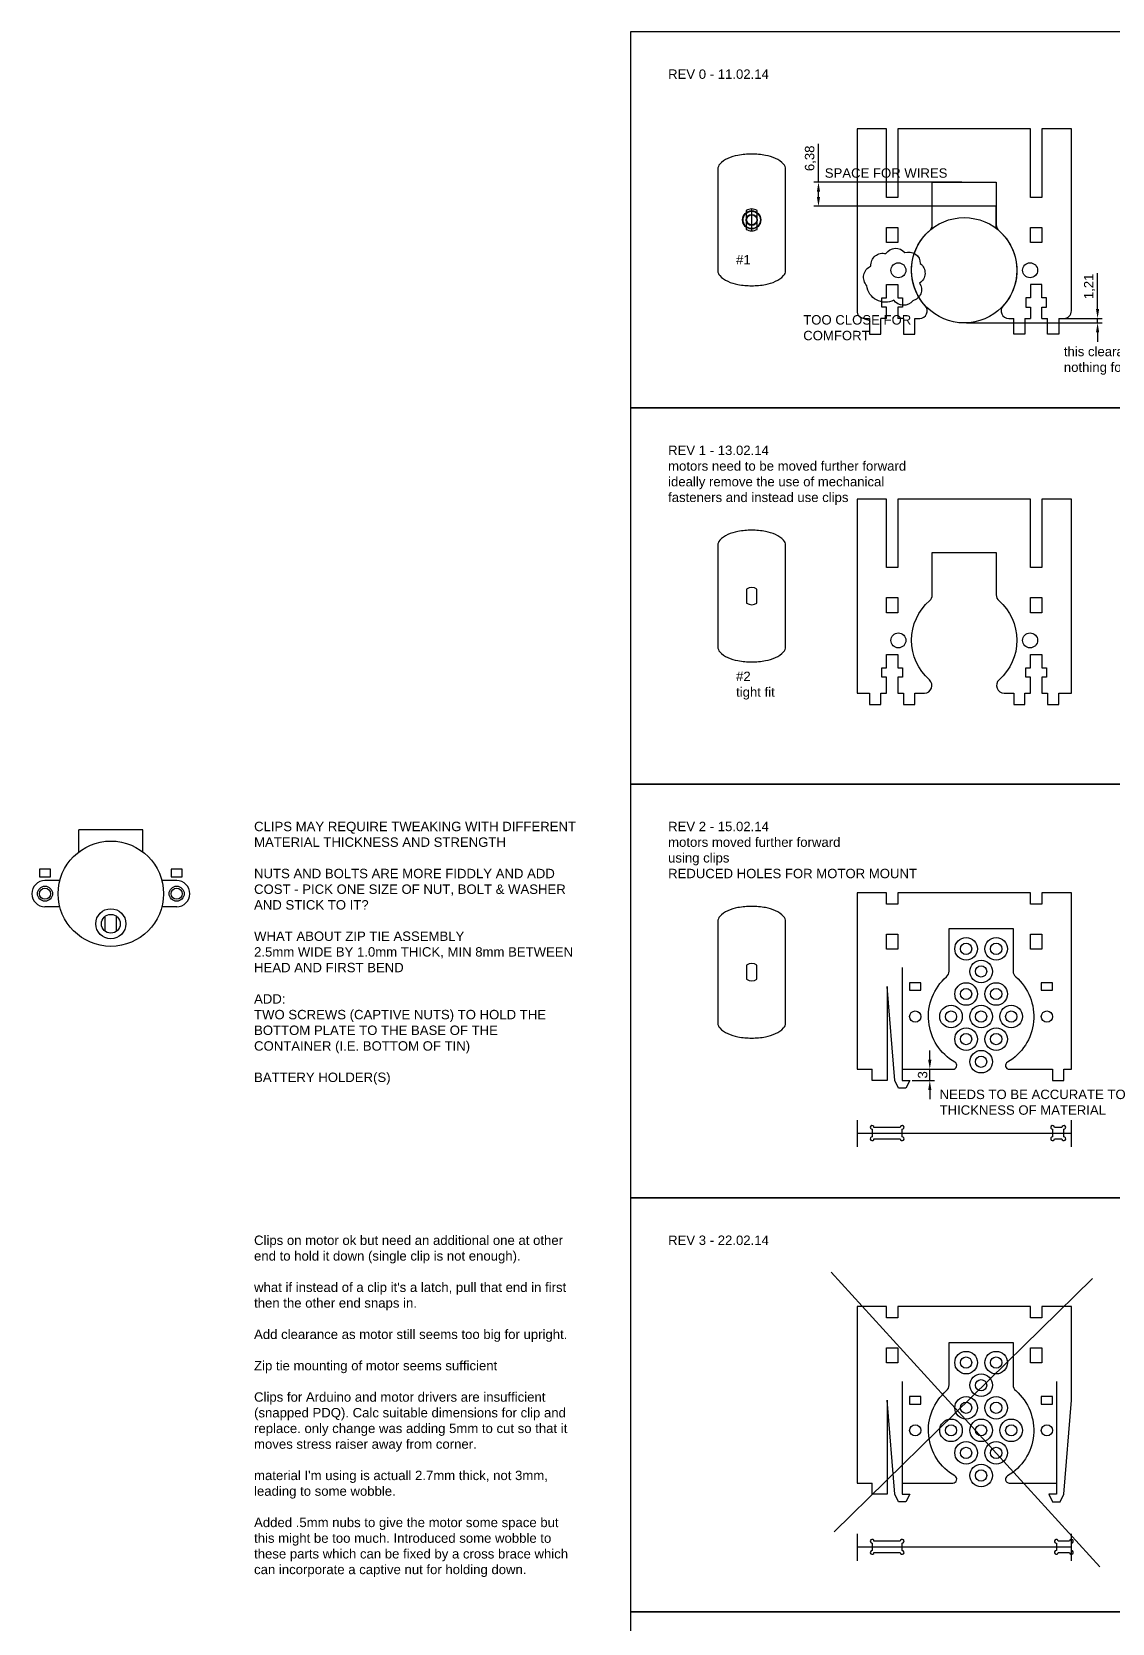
# Model space of a CAD drawing. Header units: millimetres. Extents: x 2162 to 3702, y 470 to 1904.
# Drawn here: x 2250.9 to 2538, y 917 to 1340 of the extents above; entities that cross this region are included whole.
import ezdxf

# ---------------------------------------------------------------- set-up
doc = ezdxf.new("R2010")
doc.units = ezdxf.units.MM
doc.layers.add('3 - First Cut', color=3, linetype='Continuous')
doc.layers.add('5 - Final Cut', color=5, linetype='Continuous')
doc.layers.add('NOTES', color=4, linetype='Continuous', plot=False)
doc.styles.get("Standard").update_dxf_attribs({"font": 'arial.ttf'})
doc.dimstyles.new('ISO-25', dxfattribs={"dimtxt": 2.5, "dimasz": 2.5, "dimexe": 1.25, "dimexo": 0.625, "dimtad": 1, "dimtxsty": 'Standard', "dimcen": 2.5, "dimadec": 0, "dimazin": 0, "dimtfac": 1, "dimtmove": 0, "dimatfit": 3, "dimfxl": 1, "dimarcsym": 0})

# ---------------------------------------------------------------- blocks, each defined once
blk = doc.blocks.new('*D1')
at = {"layer": 'Defpoints', "color": 0, "transparency": 16777216}
for p in [(2498.71, 1262.61), (2523.87, 1263.82), (2534.16, 1263.82)]:
    blk.add_point(p, dxfattribs=at)
at = {"layer": 'NOTES', "color": 0, "lineweight": -2, "transparency": 16777216}
for p, q in [((2534.16, 1266.32), (2534.16, 1275.85)), ((2499.34, 1262.61), (2535.41, 1262.61)), ((2524.49, 1263.82), (2535.41, 1263.82)), ((2534.16, 1262.61), (2534.16, 1263.82)), ((2534.16, 1260.11), (2534.16, 1257.61))]:
    blk.add_line(p, q, dxfattribs=at)
at = {"layer": 'NOTES', "color": 0, "transparency": 16777216}
for points in [[(2533.74, 1266.32), (2534.58, 1266.32), (2534.16, 1263.82)], [(2533.74, 1260.11), (2534.58, 1260.11), (2534.16, 1262.61)]]:
    blk.add_solid(points, dxfattribs=at)
at = {"layer": 'NOTES', "color": 0, "transparency": 16777216, "insert": (2532.03, 1272.33), "char_height": 2.5, "attachment_point": 5, "rotation": 90}
blk.add_mtext('1,21', dxfattribs=at)
blk = doc.blocks.new('*D2')
at = {"layer": 'Defpoints', "color": 0, "transparency": 16777216}
for p in [(2459.97, 1299.99), (2498.71, 1299.99), (2498.71, 1293.61)]:
    blk.add_point(p, dxfattribs=at)
at = {"layer": 'NOTES', "color": 0, "lineweight": -2, "transparency": 16777216}
for p, q in [((2459.97, 1299.99), (2459.97, 1310.26)), ((2498.09, 1299.99), (2458.72, 1299.99)), ((2459.97, 1296.11), (2459.97, 1297.49)), ((2498.09, 1293.61), (2458.72, 1293.61))]:
    blk.add_line(p, q, dxfattribs=at)
at = {"layer": 'NOTES', "color": 0, "transparency": 16777216}
for points in [[(2459.55, 1297.49), (2460.39, 1297.49), (2459.97, 1299.99)], [(2459.55, 1296.11), (2460.39, 1296.11), (2459.97, 1293.61)]]:
    blk.add_solid(points, dxfattribs=at)
at = {"layer": 'NOTES', "color": 0, "transparency": 16777216, "insert": (2457.84, 1306.37), "char_height": 2.5, "attachment_point": 5, "rotation": 90}
blk.add_mtext('6,38', dxfattribs=at)
blk = doc.blocks.new('stepper_axial')
for p, q in [((-8.5, 11.12), (-8.5, 17)), ((8.5, 17), (-8.5, 17)), ((8.5, 11.12), (8.5, 17)), ((-13.56, 3.5), (-17.5, 3.5)), ((17.5, 3.5), (13.56, 3.5)), ((17.5, -3.5), (13.56, -3.5)), ((-1.5, -10), (-1.5, -6)), ((1.5, -10), (1.5, -6))]:
    blk.add_line(p, q)
blk.add_lwpolyline([(-13.56, -3.5), (-17.5, -3.5)])
for centre, radius in [((0, 0), 14), ((-17.5, 0), 2), ((17.5, 0), 2), ((0, -8), 4), ((0, -8), 2.5)]:
    blk.add_circle(centre, radius)
for centre, start, end in [((-17.5, 0), 90, 270), ((17.5, 0), 270, 90)]:
    blk.add_arc(centre, 3.5, start, end)
blk = doc.blocks.new('*D4')
at = {"layer": 'Defpoints', "color": 0, "transparency": 16777216}
for p in [(2484.23, 1064.22), (2489.56, 1064.22), (2484.23, 1061.22)]:
    blk.add_point(p, dxfattribs=at)
at = {"layer": 'NOTES', "color": 0, "lineweight": -2, "transparency": 16777216}
for p, q in [((2489.56, 1066.72), (2489.56, 1069.22)), ((2484.85, 1064.22), (2490.81, 1064.22)), ((2489.56, 1061.22), (2489.56, 1064.22)), ((2484.85, 1061.22), (2490.81, 1061.22)), ((2489.56, 1058.72), (2489.56, 1056.22))]:
    blk.add_line(p, q, dxfattribs=at)
at = {"layer": 'NOTES', "color": 0, "transparency": 16777216}
for points in [[(2489.14, 1066.72), (2489.98, 1066.72), (2489.56, 1064.22)], [(2489.14, 1058.72), (2489.98, 1058.72), (2489.56, 1061.22)]]:
    blk.add_solid(points, dxfattribs=at)
at = {"layer": 'NOTES', "color": 0, "transparency": 16777216, "insert": (2487.66, 1062.72), "char_height": 2.5, "attachment_point": 5, "rotation": 90}
blk.add_mtext('3', dxfattribs=at)

msp = doc.modelspace()

# ---------------------------------------------------------------- linework, layer by layer
for p, q in [((2442.223, 1287.1), (2442.223, 1292.9)), ((2463.333, 1010.287), (2534.747, 931.904)), ((2532.771, 1008.595), (2464.18, 941.209))]:
    msp.add_line(p, q)
for radius in [2.42, 2.3, 1.47, 1.35]:
    msp.add_circle((2442.223, 1290), radius)
at = {"layer": '3 - First Cut'}
for points in [[(2440.763, 1287.494, 0.2700866), (2443.683, 1287.494), (2443.683, 1292.506, 0.2700866), (2440.763, 1292.506)], [(2443.573, 1188.138), (2443.573, 1191.862, 0.3243537), (2440.873, 1191.862), (2440.873, 1188.138, 0.3243537)], [(2443.573, 1088.138), (2443.573, 1091.862, 0.3243537), (2440.873, 1091.862), (2440.873, 1088.138, 0.3243537)]]:
    msp.add_lwpolyline(points, format="xyb", close=True, dxfattribs=at)
for points in [[(2478.061, 1287.975), (2481.061, 1287.975), (2481.061, 1283.975), (2478.061, 1283.975)], [(2516.365, 1287.975), (2519.365, 1287.975), (2519.365, 1283.975), (2516.365, 1283.975)], [(2478.061, 1189.581), (2481.061, 1189.581), (2481.061, 1185.581), (2478.061, 1185.581)], [(2516.365, 1189.581), (2519.365, 1189.581), (2519.365, 1185.581), (2516.365, 1185.581)], [(2478.061, 1100.125), (2481.061, 1100.125), (2481.061, 1096.125), (2478.061, 1096.125)], [(2516.365, 1100.125), (2519.365, 1100.125), (2519.365, 1096.125), (2516.365, 1096.125)], [(2484.2, 1085.215), (2487.2, 1085.215), (2487.2, 1087.215), (2484.2, 1087.215)], [(2519.2, 1085.215), (2522.2, 1085.215), (2522.2, 1087.215), (2519.2, 1087.215)], [(2478.061, 990.125), (2481.061, 990.125), (2481.061, 986.125), (2478.061, 986.125)], [(2516.365, 990.125), (2519.365, 990.125), (2519.365, 986.125), (2516.365, 986.125)], [(2484.2, 975.215), (2487.2, 975.215), (2487.2, 977.215), (2484.2, 977.215)], [(2519.2, 975.215), (2522.2, 975.215), (2522.2, 977.215), (2519.2, 977.215)]]:
    msp.add_lwpolyline(points, close=True, dxfattribs=at)
for centre, radius in [((2481.213, 1276.608), 2), ((2516.213, 1276.608), 2), ((2481.213, 1178.215), 2), ((2516.213, 1178.215), 2), ((2499.2, 1096.215), 1.5), ((2507.2, 1096.215), 1.5), ((2503.2, 1090.215), 1.5), ((2499.2, 1084.215), 1.5), ((2507.2, 1084.215), 1.5), ((2485.7, 1078.215), 1.5), ((2495.2, 1078.215), 1.5), ((2503.2, 1078.215), 1.5), ((2511.2, 1078.215), 1.5), ((2520.7, 1078.215), 1.5), ((2499.2, 1072.215), 1.5), ((2507.2, 1072.215), 1.5), ((2503.2, 1066.215), 1.5), ((2499.2, 986.215), 1.5), ((2507.2, 986.215), 1.5), ((2503.2, 980.215), 1.5), ((2499.2, 974.215), 1.5), ((2507.2, 974.215), 1.5), ((2485.7, 968.215), 1.5), ((2495.2, 968.215), 1.5), ((2503.2, 968.215), 1.5), ((2511.2, 968.215), 1.5), ((2520.7, 968.215), 1.5), ((2499.2, 962.215), 1.5), ((2507.2, 962.215), 1.5), ((2503.2, 956.215), 1.5)]:
    msp.add_circle(centre, radius, dxfattribs=at)
at = {"layer": '5 - Final Cut'}
for p, q in [((2478.061, 1314.178), (2470.227, 1314.178)), ((2516.365, 1314.178), (2481.061, 1314.178)), ((2527.2, 1314.178), (2519.365, 1314.178))]:
    msp.add_line(p, q, dxfattribs=at)
for points in [[(2470.227, 1314.178), (2470.227, 1265.822, 0.4142136), (2472.227, 1263.822), (2473.561, 1263.822)], [(2523.865, 1263.822), (2525.2, 1263.822, 0.4142136), (2527.2, 1265.822), (2527.2, 1314.178)], [(2485.561, 1263.822), (2486.896, 1263.822, 0.6518241), (2488.373, 1267.17, -0.4212584), (2489.526, 1287.172, 0.2170558), (2490.213, 1288.681), (2490.213, 1299.992), (2507.213, 1299.992), (2507.213, 1288.681, 0.2170558), (2507.901, 1287.172, -0.4212584), (2509.054, 1267.17, 0.6518241), (2510.531, 1263.822), (2511.865, 1263.822)], [(2482.227, 1064.215), (2495.717, 1064.215, 0.7678377), (2496.215, 1066.082, -0.5153605), (2494.012, 1088.779, 0.2170558), (2494.7, 1090.288), (2494.7, 1101.599), (2511.7, 1101.599), (2511.7, 1090.288, 0.2170558), (2512.387, 1088.779, -0.5153603), (2510.184, 1066.082, 0.7678359), (2510.683, 1064.215), (2522.2, 1064.215), (2522.2, 1061.215), (2525.2, 1061.215), (2525.2, 1064.215), (2527.2, 1064.215), (2527.2, 1111.125), (2519.365, 1111.125), (2519.365, 1108.125), (2516.365, 1108.125), (2516.365, 1111.125), (2481.061, 1111.125), (2481.061, 1108.125), (2478.061, 1108.125), (2478.061, 1111.125), (2470.227, 1111.125), (2470.227, 1064.215), (2474.227, 1064.215)], [(2482.227, 954.215), (2495.717, 954.215, 0.7678377), (2496.215, 956.082, -0.5153605), (2494.012, 978.779, 0.2170558), (2494.7, 980.288), (2494.7, 991.599), (2511.7, 991.599), (2511.7, 980.288, 0.2170558), (2512.387, 978.779, -0.5153603), (2510.184, 956.082, 0.7678359), (2510.683, 954.215), (2523.2, 954.215)]]:
    msp.add_lwpolyline(points, format="xyb", dxfattribs=at)
for points in [[(2481.061, 1314.178), (2481.061, 1295.975), (2478.061, 1295.975), (2478.061, 1314.178)], [(2519.365, 1314.178), (2519.365, 1295.975), (2516.365, 1295.975), (2516.365, 1314.178)], [(2478.061, 1263.822), (2478.061, 1266.822), (2476.811, 1266.822), (2476.811, 1269.322), (2478.061, 1269.322), (2478.061, 1272.838), (2481.061, 1272.838), (2481.061, 1269.322), (2482.311, 1269.322), (2482.311, 1266.822), (2481.061, 1266.822), (2481.061, 1263.822)], [(2519.365, 1263.822), (2519.365, 1266.822), (2520.615, 1266.822), (2520.615, 1269.322), (2519.365, 1269.322), (2519.365, 1272.838), (2516.365, 1272.838), (2516.365, 1269.322), (2515.115, 1269.322), (2515.115, 1266.822), (2516.365, 1266.822), (2516.365, 1263.822)], [(2473.561, 1263.822), (2473.561, 1259.608), (2476.561, 1259.608), (2476.561, 1263.822)], [(2478.061, 1263.822), (2476.561, 1263.822)], [(2482.561, 1263.822), (2481.061, 1263.822)], [(2482.561, 1263.822), (2482.561, 1259.608), (2485.561, 1259.608), (2485.561, 1263.822)], [(2514.865, 1263.822), (2514.865, 1259.608), (2511.865, 1259.608), (2511.865, 1263.822)], [(2514.865, 1263.822), (2516.365, 1263.822)], [(2519.365, 1263.822), (2520.865, 1263.822)], [(2523.865, 1263.822), (2523.865, 1259.608), (2520.865, 1259.608), (2520.865, 1263.822)], [(2482.227, 1091.215), (2482.227, 1061.215), (2484.227, 1061.215), (2483.227, 1059.215), (2481.227, 1059.215), (2480.227, 1061.215), (2478.227, 1086.215), (2478.227, 1061.215), (2474.227, 1061.215), (2474.227, 1064.215)], [(2527.2, 976.215), (2527.2, 1001.125), (2519.365, 1001.125), (2519.365, 998.125), (2516.365, 998.125), (2516.365, 1001.125), (2481.061, 1001.125), (2481.061, 998.125), (2478.061, 998.125), (2478.061, 1001.125), (2470.227, 1001.125), (2470.227, 954.215), (2474.227, 954.215)], [(2482.227, 981.215), (2482.227, 951.215), (2484.227, 951.215), (2483.227, 949.215), (2481.227, 949.215), (2480.227, 951.215), (2478.227, 976.215), (2478.227, 951.215), (2474.227, 951.215), (2474.227, 954.215)], [(2523.2, 981.215), (2523.2, 951.215), (2521.2, 951.215), (2522.2, 949.215), (2524.2, 949.215), (2525.2, 951.215), (2527.2, 976.215)]]:
    msp.add_lwpolyline(points, dxfattribs=at)
for points in [[(2433.223, 1276.5, 0.1897819), (2433.743, 1275.181, 0.1009323), (2435.859, 1273.672, 0.0591107), (2438.566, 1272.834, 0.0455456), (2442.223, 1272.5, 0.0455456), (2445.881, 1272.834, 0.0591107), (2448.587, 1273.672, 0.1009323), (2450.704, 1275.181, 0.1897819), (2451.223, 1276.5), (2451.223, 1303.5, 0.1897819), (2450.704, 1304.819, 0.1009323), (2448.587, 1306.328, 0.0591107), (2445.881, 1307.166, 0.0455456), (2442.223, 1307.5, 0.0455456), (2438.566, 1307.166, 0.0591107), (2435.859, 1306.328, 0.1009323), (2433.743, 1304.819, 0.1897819), (2433.223, 1303.5)], [(2470.227, 1215.785), (2470.227, 1164.215), (2473.561, 1164.215), (2473.561, 1161.215), (2476.561, 1161.215), (2476.561, 1164.215), (2478.061, 1164.215), (2478.061, 1168.429), (2476.811, 1168.429), (2476.811, 1170.929), (2478.061, 1170.929), (2478.061, 1174.445), (2481.061, 1174.445), (2481.061, 1170.929), (2482.311, 1170.929), (2482.311, 1168.429), (2481.061, 1168.429), (2481.061, 1164.215), (2482.561, 1164.215), (2482.561, 1161.215), (2485.561, 1161.215), (2485.561, 1164.215), (2488.13, 1164.215, 0.6902645), (2489.457, 1167.712, -0.4535889), (2489.526, 1188.779, 0.2170558), (2490.213, 1190.288), (2490.213, 1201.599), (2507.213, 1201.599), (2507.213, 1190.288, 0.2170558), (2507.901, 1188.779, -0.4534936), (2507.973, 1167.715, 0.6910807), (2509.296, 1164.215), (2511.865, 1164.215), (2511.865, 1161.215), (2514.865, 1161.215), (2514.865, 1164.215), (2516.365, 1164.215), (2516.365, 1168.429), (2515.115, 1168.429), (2515.115, 1170.929), (2516.365, 1170.929), (2516.365, 1174.445), (2519.365, 1174.445), (2519.365, 1170.929), (2520.615, 1170.929), (2520.615, 1168.429), (2519.365, 1168.429), (2519.365, 1164.215), (2520.865, 1164.215), (2520.865, 1161.215), (2523.865, 1161.215), (2523.865, 1164.215), (2527.2, 1164.215), (2527.2, 1215.785), (2519.365, 1215.785), (2519.365, 1197.581), (2516.365, 1197.581), (2516.365, 1215.785), (2481.061, 1215.785), (2481.061, 1197.581), (2478.061, 1197.581), (2478.061, 1215.785)], [(2433.223, 1176.5, 0.1897819), (2433.743, 1175.181, 0.1009323), (2435.859, 1173.672, 0.0591107), (2438.566, 1172.834, 0.0455456), (2442.223, 1172.5, 0.0455456), (2445.881, 1172.834, 0.0591107), (2448.587, 1173.672, 0.1009323), (2450.704, 1175.181, 0.1897819), (2451.223, 1176.5), (2451.223, 1203.5, 0.1897819), (2450.704, 1204.819, 0.1009323), (2448.587, 1206.328, 0.0591107), (2445.881, 1207.166, 0.0455456), (2442.223, 1207.5, 0.0455456), (2438.566, 1207.166, 0.0591107), (2435.859, 1206.328, 0.1009323), (2433.743, 1204.819, 0.1897819), (2433.223, 1203.5)], [(2433.223, 1076.5, 0.1897819), (2433.743, 1075.181, 0.1009323), (2435.859, 1073.672, 0.0591107), (2438.566, 1072.834, 0.0455456), (2442.223, 1072.5, 0.0455456), (2445.881, 1072.834, 0.0591107), (2448.587, 1073.672, 0.1009323), (2450.704, 1075.181, 0.1897819), (2451.223, 1076.5), (2451.223, 1103.5, 0.1897819), (2450.704, 1104.819, 0.1009323), (2448.587, 1106.328, 0.0591107), (2445.881, 1107.166, 0.0455456), (2442.223, 1107.5, 0.0455456), (2438.566, 1107.166, 0.0591107), (2435.859, 1106.328, 0.1009323), (2433.743, 1104.819, 0.1897819), (2433.223, 1103.5)]]:
    msp.add_lwpolyline(points, format="xyb", close=True, dxfattribs=at)
for centre in [(2499.2, 1096.215), (2507.2, 1096.215), (2503.2, 1090.215), (2499.2, 1084.215), (2507.2, 1084.215), (2495.2, 1078.215), (2503.2, 1078.215), (2511.2, 1078.215), (2499.2, 1072.215), (2507.2, 1072.215), (2503.2, 1066.215), (2499.2, 986.215), (2507.2, 986.215), (2503.2, 980.215), (2499.2, 974.215), (2507.2, 974.215), (2495.2, 968.215), (2503.2, 968.215), (2511.2, 968.215), (2499.2, 962.215), (2507.2, 962.215), (2503.2, 956.215)]:
    msp.add_circle(centre, 3, dxfattribs=at)
at = {"layer": 'NOTES'}
for p, q in [((2490.213, 1287.733), (2490.213, 1293.609)), ((2507.213, 1293.609), (2490.213, 1293.609)), ((2507.213, 1287.733), (2507.213, 1293.609)), ((2470.227, 1050.658), (2470.227, 1043.551)), ((2527.2, 1043.551), (2527.2, 1050.658)), ((2470.227, 1047.247), (2527.2, 1047.247)), ((2470.227, 940.658), (2470.227, 933.551)), ((2527.2, 933.551), (2527.2, 940.658)), ((2470.227, 937.247), (2527.2, 937.247))]:
    msp.add_line(p, q, dxfattribs=at)
for points in [[(2410, 1240), (2660, 1240), (2660, 1340), (2410, 1340)], [(2410, 1140), (2660, 1140), (2660, 1240), (2410, 1240)], [(2410, 1030), (2886.457, 1030), (2886.457, 1140), (2410, 1140)], [(2252.879, 1115.38), (2255.879, 1115.38), (2255.879, 1117.38), (2252.879, 1117.38)], [(2287.879, 1115.38), (2290.879, 1115.38), (2290.879, 1117.38), (2287.879, 1117.38)], [(2410, 920), (2886.457, 920), (2886.457, 1030), (2410, 1030)], [(2410, 810), (2886.457, 810), (2886.457, 920), (2410, 920)]]:
    msp.add_lwpolyline(points, close=True, dxfattribs=at)
for points in [[(2472.837, 1272.512, -0.5205671), (2473.919, 1277.716, -0.5205671), (2473.919, 1277.716, -0.5205671), (2477.909, 1281.027, -0.5205671), (2477.909, 1281.027, -0.5205671), (2482.913, 1281.297, -0.5205671), (2482.913, 1281.297, -0.5205671), (2487.038, 1278.392, -0.5205671), (2487.038, 1278.392, -0.5205671), (2486.835, 1273.188, -0.5205671), (2486.835, 1273.188, -0.5205671), (2485.009, 1268.525, -0.5205671), (2485.009, 1268.525, -0.5205671), (2480.005, 1268.661, -0.5205671), (2480.005, 1268.661, -0.5205671)], [(2474.727, 1045.747), (2481.727, 1045.747, 2.4142136), (2482.227, 1046.247), (2482.227, 1048.247, 2.4142136), (2481.727, 1048.747), (2474.727, 1048.747, 2.4142136), (2474.227, 1048.247), (2474.227, 1046.247, 2.4142136)], [(2522.7, 1045.747), (2524.7, 1045.747, 2.4142136), (2525.2, 1046.247), (2525.2, 1048.247, 2.4142136), (2524.7, 1048.747), (2522.7, 1048.747, 2.4142136), (2522.2, 1048.247), (2522.2, 1046.247, 2.4142136)], [(2474.727, 935.747), (2481.727, 935.747, 2.4142136), (2482.227, 936.247), (2482.227, 938.247, 2.4142136), (2481.727, 938.747), (2474.727, 938.747, 2.4142136), (2474.227, 938.247), (2474.227, 936.247, 2.4142136)], [(2523.7, 935.747), (2526.7, 935.747, 2.4142136), (2527.2, 936.247), (2527.2, 938.247, 2.4142136), (2526.7, 938.747), (2523.7, 938.747, 2.4142136), (2523.2, 938.247), (2523.2, 936.247, 2.4142136)]]:
    msp.add_lwpolyline(points, format="xyb", close=True, dxfattribs=at)
for centre, radius in [((2498.713, 1276.608), 14), ((2254.379, 1110.88), 1.5), ((2289.379, 1110.88), 1.5)]:
    msp.add_circle(centre, radius, dxfattribs=at)

# ---------------------------------------------------------------- block references
msp.add_blockref('stepper_axial', (2271.879, 1110.88), dxfattribs=at)

# ---------------------------------------------------------------- texts
at = {"layer": 'NOTES', "char_height": 2.5, "attachment_point": 1}
for s, width, insert in [('REV 0 - 11.02.14', 68.56994, (2420, 1330)), ('SPACE FOR WIRES', 40.05344, (2461.652, 1303.711)), ('#1', 10.14022, (2438.073, 1280.653)), ('TOO CLOSE FOR COMFORT', 40.05344, (2455.917, 1264.679)), ('this clearance does nothing for us', 40.05344, (2525.198, 1256.264)), ('REV 1 - 13.02.14\\Pmotors need to be moved further forward\\Pideally remove the use of mechanical fasteners and instead use clips', 68.56994, (2420, 1230)), ('#2 \\Ptight fit', 24.79917, (2438.073, 1169.909)), ('CLIPS MAY REQUIRE TWEAKING WITH DIFFERENT MATERIAL THICKNESS AND STRENGTH\\P\\PNUTS AND BOLTS ARE MORE FIDDLY AND ADD COST - PICK ONE SIZE OF NUT, BOLT & WASHER AND STICK TO IT?\\P\\PWHAT ABOUT ZIP TIE ASSEMBLY\\P2.5mm WIDE BY 1.0mm THICK, MIN 8mm BETWEEN HEAD AND FIRST BEND\\P\\PADD:\\PTWO SCREWS (CAPTIVE NUTS) TO HOLD THE BOTTOM PLATE TO THE BASE OF THE CONTAINER (I.E. BOTTOM OF TIN)\\P\\PBATTERY HOLDER(S)', 85.81976, (2309.951, 1130)), ('REV 2 - 15.02.14\\Pmotors moved further forward\\Pusing clips\\PREDUCED HOLES FOR MOTOR MOUNT', 85.81976, (2420, 1130)), ('NEEDS TO BE ACCURATE TO THICKNESS OF MATERIAL', 49.51707, (2492.153, 1058.778)), ("Clips on motor ok but need an additional one at other end to hold it down (single clip is not enough).\\P\\Pwhat if instead of a clip it's a latch, pull that end in first then the other end snaps in.\\P\\PAdd clearance as motor still seems too big for upright.\\P\\PZip tie mounting of motor seems sufficient\\P\\PClips for Arduino and motor drivers are insufficient (snapped PDQ). Calc suitable dimensions for clip and replace. only change was adding 5mm to cut so that it moves stress raiser away from corner.\\P\\Pmaterial I'm using is actuall 2.7mm thick, not 3mm, leading to some wobble.\\P\\PAdded .5mm nubs to give the motor some space but this might be too much. Introduced some wobble to these parts which can be fixed by a cross brace which can incorporate a captive nut for holding down.", 85.81976, (2309.951, 1020)), ('REV 3 - 22.02.14', 85.81976, (2420, 1020))]:
    msp.add_mtext_dynamic_manual_height_columns(s, width=width, gutter_width=12.5, heights=[0], dxfattribs=dict(at, insert=insert))

# ---------------------------------------------------------------- dimensions: what is measured, and where the dimension line sits
at = {"layer": 'NOTES'}
for base, p1, p2, picture, middle in [((2459.971, 1299.992), (2498.713, 1293.609), (2498.713, 1299.992), '*D2', (2457.844, 1306.374)), ((2534.16, 1263.822), (2498.713, 1262.608), (2523.865, 1263.822), '*D1', (2532.033, 1272.335)), ((2489.56, 1064.215), (2484.227, 1061.215), (2484.227, 1064.215), '*D4', (2487.658, 1062.715))]:
    dim = msp.add_linear_dim(base=base, p1=p1, p2=p2, angle=90, dimstyle='ISO-25', dxfattribs=at)
    dim.commit()
    dim.dimension.update_dxf_attribs({"geometry": picture, "text_midpoint": middle})

doc.saveas('drawing.dxf')
